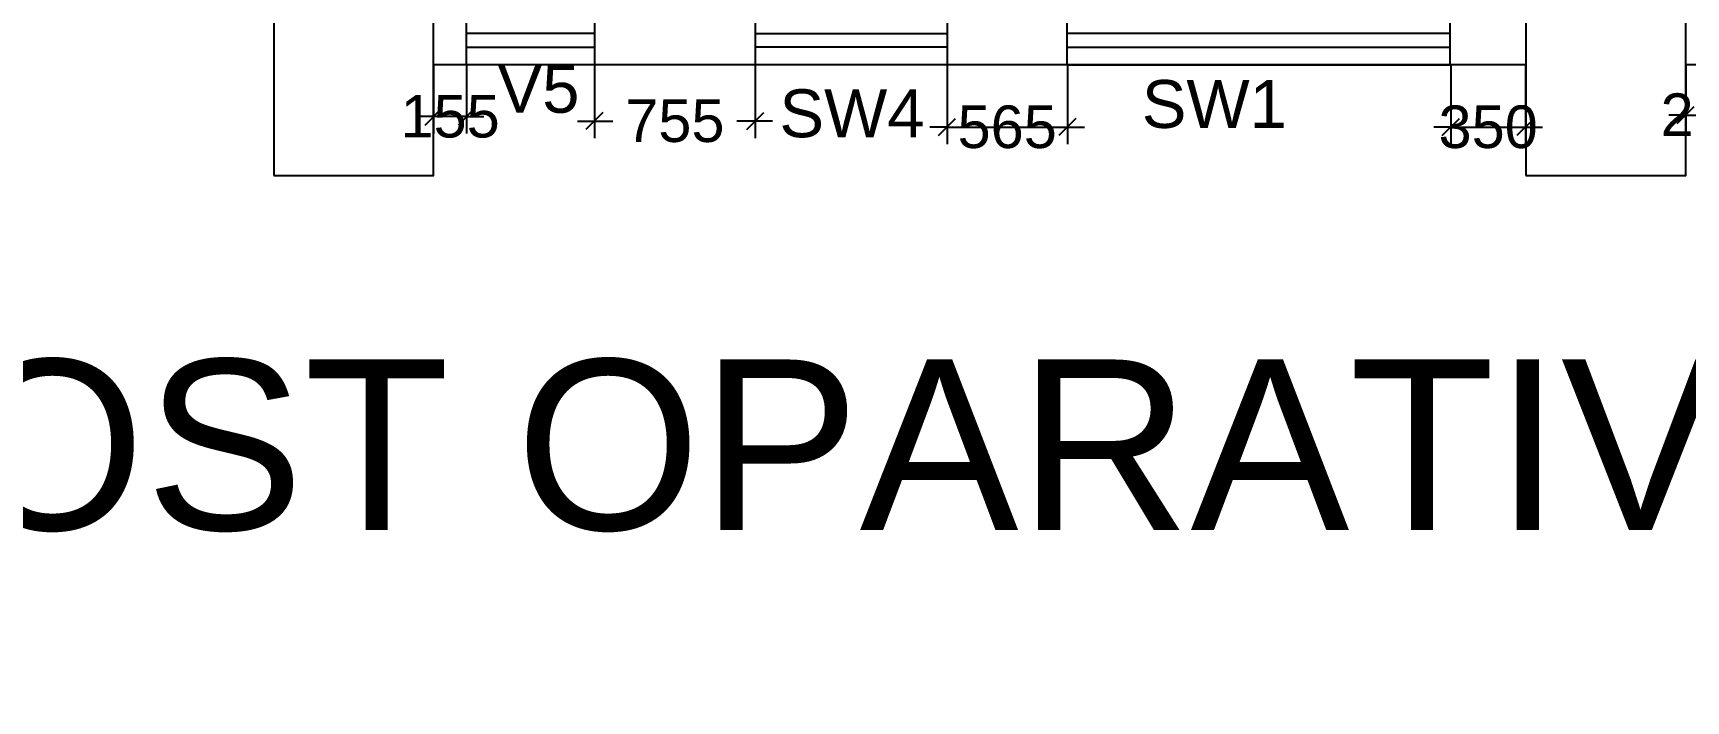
# Model space of a CAD drawing. Extents: x 7897917 to 8423973, y -6487334 to -6173396.
# Drawn here: x 7927784 to 7935542, y -6375462 to -6372326 of the extents above; entities that cross this region are included whole.
import ezdxf
from ezdxf.enums import TextEntityAlignment as Align

# ---------------------------------------------------------------- set-up
doc = ezdxf.new("R2010")
doc.units = 0
doc.header["$LTSCALE"] = 600
doc.header["$MEASUREMENT"] = 0
doc.header["$PDMODE"] = 35
doc.layers.get('0').update_dxf_attribs({"linetype": 'CONTINUOUS'})
doc.layers.get('Defpoints').update_dxf_attribs({"linetype": 'CONTINUOUS'})
for name, color, linetype in [('DIM-TEXT', 8, 'CONTINUOUS'), ('joinery', 7, 'CONTINUOUS'), ('LA-column', 3, 'CONTINUOUS'), ('Walls', 7, 'CONTINUOUS'), ('WIN', 151, 'CONTINUOUS'), ('Working Dim', 5, 'CONTINUOUS')]:
    doc.layers.add(name, color=color, linetype=linetype)
doc.styles.add('ari', font='arial.ttf')
doc.styles.add('RT', font='romant.shx')
doc.dimstyles.new('int. dim', dxfattribs={"dimtxt": 450, "dimasz": 80, "dimexe": 80, "dimexo": 0, "dimgap": 70, "dimtad": 0, "dimdec": 0, "dimzin": 12, "dimdsep": 46, "dimtxsty": 'ari', "dimblk": 'OBLIQUE', "dimcen": 2, "dimdle": 80, "dimclrd": 256, "dimclre": 256, "dimclrt": 6, "dimadec": 0, "dimazin": 0, "dimtfac": 1, "dimtdec": 0, "dimtix": 1, "dimtmove": 2, "dimatfit": 3, "dimfxl": 1, "dimtolj": 1, "dimtzin": 0, "dimlwd": -1, "dimlwe": -1, "dimarcsym": 0})
doc.dimstyles.new('TEXT', dxfattribs={"dimscale": 0, "dimtxt": 600, "dimasz": 300, "dimexe": 300, "dimexo": 30, "dimgap": 50, "dimtad": 0, "dimdec": 0, "dimzin": 0, "dimdsep": 46, "dimtxsty": 'RT', "dimblk": 'OBLIQUE', "dimcen": 0.09, "dimdle": 300, "dimclrd": 256, "dimclre": 256, "dimclrt": 170, "dimadec": 0, "dimazin": 0, "dimtfac": 1, "dimtdec": 0, "dimtofl": 0, "dimtmove": 2, "dimatfit": 3, "dimfxl": 1, "dimfrac": 2, "dimtolj": 1, "dimtzin": 0, "dimlwd": -1, "dimlwe": -1, "dimarcsym": 0})

# ---------------------------------------------------------------- blocks, each defined once
blk = doc.blocks.new('_Oblique')
at = {"color": 0, "linetype": 'ByBlock', "lineweight": -2}
blk.add_line((-0.5, -0.5), (0.5, 0.5), dxfattribs=at)
blk = doc.blocks.new('*D698')
at = {"layer": 'Defpoints', "color": 0, "transparency": 16777216}
for p in [(7932074.053941839, -6372475.563172139), (7932638.866126637, -6372475.55586195), (7932638.866126637, -6372767.740214629)]:
    blk.add_point(p, dxfattribs=at)
at = {"layer": 'Working Dim', "transparency": 16777216}
for p, q in [((7932074.053941839, -6372475.563172139), (7932074.053941839, -6372847.740214629)), ((7932638.866126637, -6372475.55586195), (7932638.866126637, -6372847.740214629)), ((7932074.053941839, -6372767.740214629), (7931994.053941839, -6372767.740214629)), ((7932074.053941839, -6372767.740214629), (7932638.866126637, -6372767.740214629)), ((7932638.866126637, -6372767.740214629), (7932718.866126637, -6372767.740214629))]:
    blk.add_line(p, q, dxfattribs=at)
at = {"layer": 'Working Dim', "transparency": 16777216, "xscale": 80, "yscale": 80, "zscale": 80}
blk.add_blockref('_Oblique', (7932074.053941839, -6372767.740214629), dxfattribs=at)
at = {"layer": 'Working Dim', "transparency": 16777216, "xscale": 80, "yscale": 80, "zscale": 80, "rotation": 180}
blk.add_blockref('_Oblique', (7932638.866126637, -6372767.740214629), dxfattribs=at)
at = {"layer": 'Working Dim', "color": 6, "transparency": 16777216, "insert": (7932356.460034238, -6372767.740214629), "char_height": 200, "attachment_point": 5, "style": 'ari'}
blk.add_mtext('\\A1;565', dxfattribs=at)
blk = doc.blocks.new('*D699')
at = {"layer": 'Defpoints', "color": 0, "transparency": 16777216}
for p in [(7934438.866126637, -6372475.55586195), (7934789.364737335, -6372475.55586195), (7934789.364737335, -6372767.740214629)]:
    blk.add_point(p, dxfattribs=at)
at = {"layer": 'Working Dim', "transparency": 16777216}
for p, q in [((7934438.866126637, -6372475.55586195), (7934438.866126637, -6372847.740214629)), ((7934789.364737335, -6372475.55586195), (7934789.364737335, -6372847.740214629)), ((7934438.866126637, -6372767.740214629), (7934358.866126637, -6372767.740214629)), ((7934438.866126637, -6372767.740214629), (7934789.364737335, -6372767.740214629)), ((7934789.364737335, -6372767.740214629), (7934869.364737335, -6372767.740214629))]:
    blk.add_line(p, q, dxfattribs=at)
at = {"layer": 'Working Dim', "transparency": 16777216, "xscale": 80, "yscale": 80, "zscale": 80}
blk.add_blockref('_Oblique', (7934438.866126637, -6372767.740214629), dxfattribs=at)
at = {"layer": 'Working Dim', "transparency": 16777216, "xscale": 80, "yscale": 80, "zscale": 80, "rotation": 180}
blk.add_blockref('_Oblique', (7934789.364737335, -6372767.740214629), dxfattribs=at)
at = {"layer": 'Working Dim', "color": 6, "transparency": 16777216, "insert": (7934614.115431986, -6372767.740214629), "char_height": 200, "attachment_point": 5, "style": 'ari'}
blk.add_mtext('\\A1;350', dxfattribs=at)
blk = doc.blocks.new('*D700')
at = {"layer": 'Defpoints', "color": 0, "transparency": 16777216}
for p in [(7935541.364737335, -6372475.55586195), (7935771.364737335, -6372475.55586195), (7935771.364737335, -6372711.060568204)]:
    blk.add_point(p, dxfattribs=at)
at = {"layer": 'Working Dim', "transparency": 16777216}
for p, q in [((7935541.364737335, -6372475.55586195), (7935541.364737335, -6372791.060568204)), ((7935771.364737335, -6372475.55586195), (7935771.364737335, -6372791.060568204)), ((7935541.364737335, -6372711.060568204), (7935461.364737335, -6372711.060568204)), ((7935541.364737335, -6372711.060568204), (7935771.364737335, -6372711.060568204)), ((7935771.364737335, -6372711.060568204), (7935851.364737335, -6372711.060568204))]:
    blk.add_line(p, q, dxfattribs=at)
at = {"layer": 'Working Dim', "transparency": 16777216, "xscale": 80, "yscale": 80, "zscale": 80}
blk.add_blockref('_Oblique', (7935541.364737335, -6372711.060568204), dxfattribs=at)
at = {"layer": 'Working Dim', "transparency": 16777216, "xscale": 80, "yscale": 80, "zscale": 80, "rotation": 180}
blk.add_blockref('_Oblique', (7935771.364737335, -6372711.060568204), dxfattribs=at)
at = {"layer": 'Working Dim', "color": 6, "transparency": 16777216, "insert": (7935656.364737335, -6372711.060568204), "char_height": 200, "attachment_point": 5, "style": 'ari'}
blk.add_mtext('\\A1;230', dxfattribs=at)
blk = doc.blocks.new('*D708')
at = {"layer": 'Defpoints', "color": 0, "transparency": 16777216}
for p in [(7930419.057992895, -6372475.556611917), (7931174.053941839, -6372475.556611917), (7930419.057992895, -6372739.299244657)]:
    blk.add_point(p, dxfattribs=at)
at = {"layer": 'Working Dim', "transparency": 16777216}
for p, q in [((7930419.057992895, -6372475.556611917), (7930419.057992895, -6372819.299244657)), ((7931174.053941839, -6372475.556611917), (7931174.053941839, -6372819.299244657)), ((7930339.057992895, -6372739.299244657), (7930505.682843219, -6372739.299244657)), ((7931254.053941839, -6372739.299244657), (7931087.429091515, -6372739.299244657))]:
    blk.add_line(p, q, dxfattribs=at)
at = {"layer": 'Working Dim', "transparency": 16777216, "xscale": 80, "yscale": 80, "zscale": 80, "rotation": 180}
blk.add_blockref('_Oblique', (7930419.057992895, -6372739.299244657), dxfattribs=at)
at = {"layer": 'Working Dim', "transparency": 16777216, "xscale": 80, "yscale": 80, "zscale": 80}
blk.add_blockref('_Oblique', (7931174.053941839, -6372739.299244657), dxfattribs=at)
at = {"layer": 'Working Dim', "color": 6, "transparency": 16777216, "insert": (7930796.555967367, -6372739.299244657), "char_height": 200, "attachment_point": 5, "style": 'ari'}
blk.add_mtext('\\A1;755', dxfattribs=at)
blk = doc.blocks.new('*D709')
at = {"layer": 'Defpoints', "color": 0, "transparency": 16777216}
for p in [(7929664.053983954, -6372475.556611917), (7929819.057992895, -6372475.556649556), (7929664.053983954, -6372718.11836423)]:
    blk.add_point(p, dxfattribs=at)
at = {"layer": 'Working Dim', "transparency": 16777216}
for p, q in [((7929664.053983954, -6372475.556611917), (7929664.053983954, -6372798.11836423)), ((7929819.057992895, -6372475.556649556), (7929819.057992895, -6372798.11836423)), ((7929664.053983954, -6372718.11836423), (7929584.053983954, -6372718.11836423)), ((7929819.057992895, -6372718.11836423), (7929664.053983954, -6372718.11836423)), ((7929819.057992895, -6372718.11836423), (7929899.057992895, -6372718.11836423))]:
    blk.add_line(p, q, dxfattribs=at)
at = {"layer": 'Working Dim', "transparency": 16777216, "xscale": 80, "yscale": 80, "zscale": 80}
blk.add_blockref('_Oblique', (7929664.053983954, -6372718.11836423), dxfattribs=at)
at = {"layer": 'Working Dim', "transparency": 16777216, "xscale": 80, "yscale": 80, "zscale": 80, "rotation": 180}
blk.add_blockref('_Oblique', (7929819.057992895, -6372718.11836423), dxfattribs=at)
at = {"layer": 'Working Dim', "color": 6, "transparency": 16777216, "insert": (7929741.555988424, -6372718.11836423), "char_height": 200, "attachment_point": 5, "style": 'ari'}
blk.add_mtext('\\A1;155', dxfattribs=at)
blk = doc.blocks.new('*D1458')
at = {"layer": 'Defpoints', "color": 0, "linetype": 'Continuous', "transparency": 16777216}
for p in [(7959834.047771554, -6373075.4552082, 1.031049310014614), (7918773.907012943, -6373178.322741056, -5.479245616139385), (7918773.907012943, -6374379.848510845)]:
    blk.add_point(p, dxfattribs=at)
at = {"layer": 'DIM-TEXT', "transparency": 16777216}
for p, q in [((7959834.047771554, -6373075.4552082), (7959834.047771554, -6374679.848510845)), ((7918773.907012943, -6373178.322741056), (7918773.907012943, -6374679.848510845)), ((7918473.907012943, -6374379.848510845), (7926706.81069716, -6374379.848510845)), ((7960134.047771554, -6374379.848510845), (7951901.144087338, -6374379.848510845))]:
    blk.add_line(p, q, dxfattribs=at)
at = {"layer": 'DIM-TEXT', "linetype": 'Continuous', "transparency": 16777216, "xscale": 300, "yscale": 300, "zscale": 300, "rotation": 180}
blk.add_blockref('_Oblique', (7918773.907012943, -6374379.848510845), dxfattribs=at)
at = {"layer": 'DIM-TEXT', "linetype": 'Continuous', "transparency": 16777216, "xscale": 300, "yscale": 300, "zscale": 300}
blk.add_blockref('_Oblique', (7959834.047771554, -6374379.848510845), dxfattribs=at)
at = {"layer": 'DIM-TEXT', "color": 170, "linetype": 'Continuous', "transparency": 16777216, "insert": (7939303.977392249, -6374379.848510845), "char_height": 750, "attachment_point": 5, "style": 'ari'}
blk.add_mtext('\\A1;{\\H1.067x;POST OPARATIVE (Surgery) - WARD  ( 20 Beds )}', dxfattribs=at)

msp = doc.modelspace()

# ---------------------------------------------------------------- linework, layer by layer
at = {"layer": 'LA-column', "color": 2}
msp.add_lwpolyline([(7928913.906975034, -6372995.36552131), (7929663.906975034, -6372995.36552131), (7929663.906975034, -6372245.36552131), (7928913.906975034, -6372245.36552131)], close=True, dxfattribs=at)
at = {"layer": 'LA-column', "color": 2, "elevation": -5.131057828136074}
msp.add_lwpolyline([(7934791.454953942, -6372995.55586195), (7935541.454953942, -6372995.55586195), (7935541.454953942, -6372245.55586195), (7934791.454953942, -6372245.55586195)], close=True, dxfattribs=at)
at = {"layer": 'Walls'}
for p, q in [((7934791.364737335, -6372475.55586195), (7929663.683844919, -6372475.55586195)), ((7940801.865518409, -6372475.55586195), (7935541.364737335, -6372475.55586195))]:
    msp.add_line(p, q, dxfattribs=at)
at = {"layer": 'WIN', "linetype": 'Continuous'}
for p, q in [((7931174.053941839, -6372245.556649289), (7931174.053941839, -6372475.556881099)), ((7932074.053941839, -6372245.556649289), (7932074.053941839, -6372475.556881099)), ((7932635.866126637, -6372245.555630136), (7932635.866126637, -6372475.55586195)), ((7934435.866126637, -6372475.55586195), (7934435.866126637, -6372245.555630136)), ((7931174.053941839, -6372328.340109973), (7932074.053941839, -6372328.340109973)), ((7934435.866126637, -6372328.33909082), (7932635.866126637, -6372328.33909082)), ((7932074.053941839, -6372392.773420415), (7931174.053941839, -6372392.773420415)), ((7932635.866126637, -6372392.772401266), (7934435.866126637, -6372392.772401266)), ((7932074.053941839, -6372475.556881099), (7931174.053941839, -6372475.556881099)), ((7932635.866126637, -6372475.55586195), (7934435.866126637, -6372475.55586195))]:
    msp.add_line(p, q, dxfattribs=at)
for points in [[(7930419.057992895, -6372475.556664849), (7929819.057992895, -6372475.556649556), (7929819.057992895, -6372245.556665314), (7930419.057992895, -6372245.556558525)], [(7930419.057992895, -6372394.215636769), (7929819.057992899, -6372394.215636769), (7929819.057992899, -6372326.897586605), (7930419.057992895, -6372326.897586605)]]:
    msp.add_lwpolyline(points, close=True, dxfattribs=at)

# ---------------------------------------------------------------- texts
at = {"layer": 'joinery', "style": 'ari'}
for s, p in [('V5', (7930156.494979826, -6372700.551493107)), ('SW1', (7933328.734882585, -6372771.815121558)), ('SW4', (7931627.842710309, -6372815.63512414))]:
    msp.add_text(s, height=225, dxfattribs=at).set_placement(p, align=Align.CENTER)

# ---------------------------------------------------------------- dimensions: what is measured, and where the dimension line sits
at = {"layer": 'DIM-TEXT', "linetype": 'Continuous'}
dim = msp.add_linear_dim(base=(7918773.907012943, -6374379.848510845, 5.479245616139385), p1=(7959834.047771554, -6373075.4552082, 6.510294926153999), p2=(7918773.907012943, -6373178.322741056), text='{\\H1.067x;POST OPARATIVE (Surgery) - WARD  ( 20 Beds )}', dimstyle='TEXT', override={"dimscale": 1, "dimtxt": 750, "dimexo": 0, "dimtxsty": 'ari'}, dxfattribs=at)
dim.commit()
dim.dimension.update_dxf_attribs({"geometry": '*D1458', "text_midpoint": (7939303.977392249, -6374379.848510845, 5.479245616139385)})
at = {"layer": 'Working Dim'}
for base, p1, p2, picture, middle in [((7929664.053983954, -6372718.11836423), (7929819.057992895, -6372475.556649556), (7929664.053983954, -6372475.556611917), '*D709', (7929741.555988424, -6372718.11836423)), ((7930419.057992895, -6372739.299244657), (7931174.053941839, -6372475.556611917), (7930419.057992895, -6372475.556611917), '*D708', (7930796.555967367, -6372739.299244657))]:
    dim = msp.add_linear_dim(base=base, p1=p1, p2=p2, angle=180, dimstyle='int. dim', override={"dimtxt": 200}, dxfattribs=at)
    dim.commit()
    dim.dimension.update_dxf_attribs({"geometry": picture, "text_midpoint": middle})
for base, p1, p2, picture, middle in [((7932638.866126637, -6372767.740214629), (7932074.053941839, -6372475.563172139), (7932638.866126637, -6372475.55586195), '*D698', (7932356.460034238, -6372767.740214629)), ((7934789.364737335, -6372767.740214629), (7934438.866126637, -6372475.55586195), (7934789.364737335, -6372475.55586195), '*D699', (7934614.115431986, -6372767.740214629)), ((7935771.364737335, -6372711.060568204), (7935541.364737335, -6372475.55586195), (7935771.364737335, -6372475.55586195), '*D700', (7935656.364737335, -6372711.060568204))]:
    dim = msp.add_linear_dim(base=base, p1=p1, p2=p2, dimstyle='int. dim', override={"dimtxt": 200}, dxfattribs=at)
    dim.commit()
    dim.dimension.update_dxf_attribs({"geometry": picture, "text_midpoint": middle})

doc.saveas('drawing.dxf')
